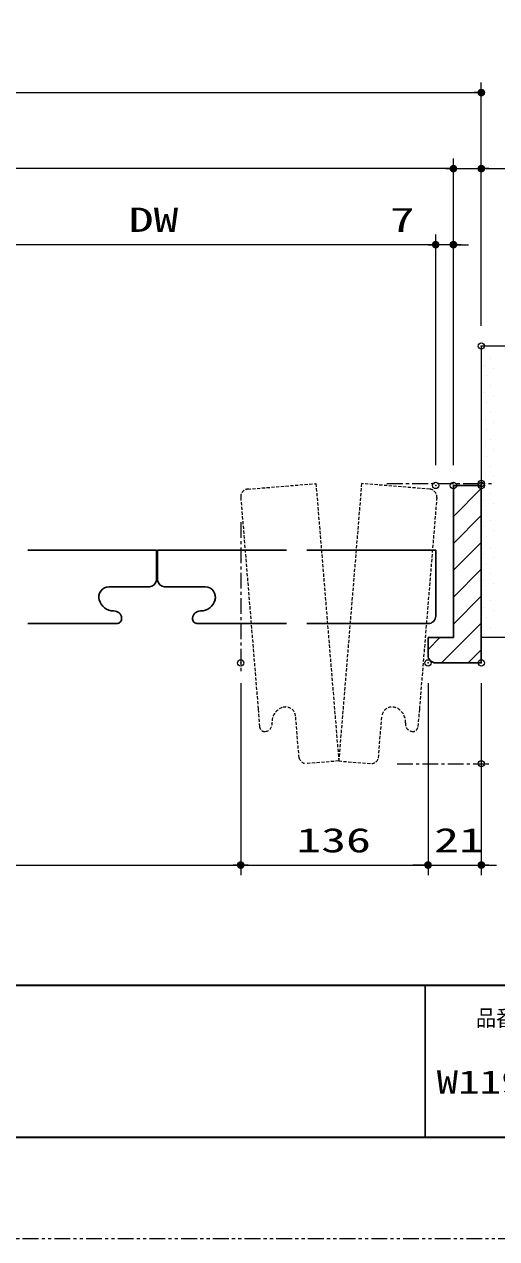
# Model space of a CAD drawing. Units: millimetres, scale not verified. Extents: x -1306 to 1306, y -607 to 607.
# Drawn here: x -381.1 to -194.8, y -594 to -114.9 of the extents above; entities that cross this region are included whole.
import ezdxf
from ezdxf.enums import TextEntityAlignment as Align

# ---------------------------------------------------------------- set-up
doc = ezdxf.new("R2010")
doc.units = ezdxf.units.MM
doc.header["$LTSCALE"] = 5
doc.header["$PDMODE"] = 32
doc.header["$PDSIZE"] = 2.5
for name, pattern in [('USER1', [2.5, 1.25, -0.25, 0.25, -0.25, 0.25, -0.25]), ('USER2', [0.375, 0.25, -0.125]), ('USER3', [2, 1.25, -0.25, 0.25, -0.25])]:
    doc.linetypes.add(name, pattern=pattern)
for name, color, linetype, lineweight in [('0-1_線(黄)', 2, 'Continuous', 15), ('0-3_陰線', 4, 'USER1', 9), ('0-C_中心線', 3, 'USER3', 9), ('0-D_線(白)', 7, 'Continuous', 30), ('1-1_寸法線', 3, 'Continuous', 13), ('1-2_ハッチング', 6, 'Continuous', 9), ('1-4_DEFPOINTS', 7, 'Continuous', 5), ('1-5_0', 3, 'Continuous', 25), ('1-6_点線(黄)', 2, 'USER2', 15), ('1-7_図面枠', 7, 'Continuous', 35)]:
    doc.layers.add(name, color=color, linetype=linetype, lineweight=lineweight)
doc.styles.add('ＭＳ ゴシック', font='')
doc.styles.get('ＭＳ ゴシック').set_extended_font_data('MS Gothic')

# ---------------------------------------------------------------- blocks, each defined once
blk = doc.blocks.new('_DOT')
at = {"layer": '1-5_0'}
blk.add_line((-2.5, 0), (-5, 0), dxfattribs=at)
for points in [[(0, 0), (-2.5, 0), (-2.48, 0.313)], [(0, 0), (-2.48, -0.313), (-2.5, 0)], [(0, 0), (-2.48, 0.313), (-2.421, 0.622)], [(0, 0), (-2.421, -0.622), (-2.48, -0.313)], [(0, 0), (-2.421, 0.622), (-2.324, 0.92)], [(0, 0), (-2.324, -0.92), (-2.421, -0.622)], [(0, 0), (-2.324, 0.92), (-2.191, 1.204)], [(0, 0), (-2.191, -1.204), (-2.324, -0.92)], [(0, 0), (-2.191, 1.204), (-2.023, 1.469)], [(0, 0), (-2.023, -1.469), (-2.191, -1.204)], [(0, 0), (-2.023, 1.469), (-1.822, 1.711)], [(0, 0), (-1.822, -1.711), (-2.023, -1.469)], [(0, 0), (-1.822, 1.711), (-1.594, 1.926)], [(0, 0), (-1.594, -1.926), (-1.822, -1.711)], [(0, 0), (-1.594, 1.926), (-1.34, 2.111)], [(0, 0), (-1.34, -2.111), (-1.594, -1.926)], [(0, 0), (-1.34, 2.111), (-1.064, 2.262)], [(0, 0), (-1.064, -2.262), (-1.34, -2.111)], [(0, 0), (-1.064, 2.262), (-0.773, 2.378)], [(0, 0), (-0.773, -2.378), (-1.064, -2.262)], [(0, 0), (-0.773, 2.378), (-0.468, 2.456)], [(0, 0), (-0.468, -2.456), (-0.773, -2.378)], [(0, 0), (-0.468, 2.456), (-0.157, 2.495)], [(0, 0), (-0.157, -2.495), (-0.468, -2.456)], [(0, 0), (-0.157, 2.495), (0.157, 2.495)], [(0, 0), (0.157, -2.495), (-0.157, -2.495)], [(0, 0), (0.157, 2.495), (0.468, 2.456)], [(0, 0), (0.468, 2.456), (0.773, 2.378)], [(0, 0), (0.773, 2.378), (1.064, 2.262)], [(0, 0), (1.064, 2.262), (1.34, 2.111)], [(0, 0), (1.34, 2.111), (1.594, 1.926)], [(0, 0), (1.594, 1.926), (1.822, 1.711)], [(0, 0), (1.822, 1.711), (2.023, 1.469)], [(0, 0), (2.023, 1.469), (2.191, 1.204)], [(0, 0), (2.191, 1.204), (2.324, 0.92)], [(0, 0), (2.324, 0.92), (2.421, 0.622)], [(0, 0), (2.421, 0.622), (2.48, 0.313)], [(0, 0), (2.48, 0.313), (2.5, 0)], [(0, 0), (0.468, -2.456), (0.157, -2.495)], [(0, 0), (0.773, -2.378), (0.468, -2.456)], [(0, 0), (1.064, -2.262), (0.773, -2.378)], [(0, 0), (1.34, -2.111), (1.064, -2.262)], [(0, 0), (1.594, -1.926), (1.34, -2.111)], [(0, 0), (1.822, -1.711), (1.594, -1.926)], [(0, 0), (2.023, -1.469), (1.822, -1.711)], [(0, 0), (2.191, -1.204), (2.023, -1.469)], [(0, 0), (2.324, -0.92), (2.191, -1.204)], [(0, 0), (2.421, -0.622), (2.324, -0.92)], [(0, 0), (2.48, -0.313), (2.421, -0.622)], [(0, 0), (2.5, 0), (2.48, -0.313)]]:
    blk.add_solid(points, dxfattribs=at)

msp = doc.modelspace()

# ---------------------------------------------------------------- linework, layer by layer
at = {"layer": '0-1_線(黄)'}
for p, q in [((-138.008, -241.841), (-200.848, -241.841)), ((-200.848, -241.841), (-200.848, -296.841)), ((-138.008, -356.841), (-200.848, -356.841))]:
    msp.add_line(p, q, dxfattribs=at)
at = {"layer": '0-3_陰線'}
msp.add_line((387.036, -594), (-1292.964, -594), dxfattribs=at)
at = {"layer": '0-C_中心線'}
for p, q in [((-238.066, -296.08), (-196.851, -296.08)), ((-295.727, -311.282), (-295.727, -370.828)), ((-234.073, -406.603), (-196.84, -406.603))]:
    msp.add_line(p, q, dxfattribs=at)
at = {"layer": '0-D_線(白)'}
for p, q in [((-200.848, -296.841), (-211.848, -296.841)), ((-379.728, -322.341), (-328.99, -322.341)), ((-328.99, -322.341), (-328.99, -334.377)), ((-328.49, -322.341), (-328.49, -334.377)), ((-277.65, -322.341), (-328.49, -322.341)), ((-218.848, -322.341), (-269.65, -322.341)), ((-218.848, -348.341), (-218.848, -322.341)), ((-331.689, -336.841), (-347.695, -336.841)), ((-325.791, -336.841), (-309.683, -336.841)), ((-200.848, -344.341), (-200.848, -356.841)), ((-379.728, -351.341), (-351.673, -351.341)), ((-351.673, -351.341), (-344.794, -351.341)), ((-305.706, -351.341), (-312.584, -351.341)), ((-277.65, -351.341), (-305.706, -351.341)), ((-221.848, -351.341), (-269.65, -351.341)), ((-221.848, -363.841), (-221.848, -356.841))]:
    msp.add_line(p, q, dxfattribs=at)
for points in [[(-221.848, -356.841), (-211.848, -356.841), (-211.848, -296.841)], [(-200.848, -296.08), (-200.848, -366.841), (-218.848, -366.841)]]:
    msp.add_lwpolyline(points, dxfattribs=at)
for centre, radius, start, end in [((-331.944, -333.852), 3, 274.86949, 349.92817), ((-325.536, -333.852), 3, 190.07183, 265.13051), ((-347.673, -340.841), 4, 90.20752, 197.76294), ((-309.706, -340.841), 4, 342.23706, 89.79248), ((-345.736, -340.342), 6, 195.04154, 268.99496), ((-311.642, -340.342), 6, 271.00504, 344.95846), ((-345.672, -349.341), 3, 4.05402, 93.19439), ((-344.673, -349.341), 2, 266.51721, 6.16759), ((-312.706, -349.341), 2, 173.83241, 273.48279), ((-311.706, -349.341), 3, 86.80561, 175.94598), ((-221.848, -348.341), 3, 270, 0), ((-218.848, -363.841), 3, 180, 270)]:
    msp.add_arc(centre, radius, start, end, dxfattribs=at)
at = {"layer": '1-1_寸法線'}
for p, q in [((-200.848, -233.841), (-200.848, -137.841)), ((-675.212, -141.841), (-203.848, -141.841)), ((-214.848, -171.841), (-664.212, -171.841)), ((-214.848, -171.841), (-217.848, -171.841)), ((-211.848, -288.841), (-211.848, -167.841)), ((-211.848, -288.841), (-211.848, -167.841)), ((-211.848, -171.841), (-200.848, -171.841)), ((-200.848, -233.841), (-200.848, -167.841)), ((-197.848, -171.841), (-174.943, -171.841)), ((-218.848, -288.841), (-218.848, -197.841)), ((-218.848, -288.841), (-218.848, -197.841)), ((-211.848, -288.841), (-211.848, -197.841)), ((-221.848, -201.841), (-435.53, -201.841)), ((-221.848, -201.841), (-239.515, -201.841)), ((-211.848, -201.841), (-218.848, -201.841)), ((-208.848, -201.841), (-205.848, -201.841)), ((-295.727, -374.841), (-295.727, -450.603)), ((-295.727, -374.841), (-295.727, -450.603)), ((-221.848, -374.841), (-221.848, -450.603)), ((-221.848, -374.841), (-221.848, -450.603)), ((-200.848, -374.841), (-200.848, -450.603)), ((-580.334, -446.603), (-298.727, -446.603)), ((-292.727, -446.603), (-224.848, -446.603)), ((-224.848, -446.603), (-227.848, -446.603)), ((-221.848, -446.603), (-200.848, -446.603)), ((-197.848, -446.603), (-194.848, -446.603))]:
    msp.add_line(p, q, dxfattribs=at)
at = {"layer": '1-2_ハッチング'}
for p, q in [((-198.69, -242.887), (-198.64, -242.887)), ((-197.364, -246.865), (-197.314, -246.865)), ((-200.015, -249.516), (-199.965, -249.516)), ((-198.69, -253.494), (-198.64, -253.494)), ((-196.038, -250.842), (-195.988, -250.842)), ((-197.364, -257.471), (-197.314, -257.471)), ((-200.015, -260.123), (-199.965, -260.123)), ((-196.038, -261.449), (-195.988, -261.449)), ((-198.69, -264.1), (-198.64, -264.1)), ((-197.364, -268.078), (-197.314, -268.078)), ((-200.015, -270.729), (-199.965, -270.729)), ((-196.038, -272.055), (-195.988, -272.055)), ((-198.69, -274.707), (-198.64, -274.707)), ((-200.015, -281.336), (-199.965, -281.336)), ((-197.364, -278.684), (-197.314, -278.684)), ((-196.038, -282.662), (-195.988, -282.662)), ((-198.69, -285.313), (-198.64, -285.313)), ((-200.015, -291.943), (-199.965, -291.943)), ((-197.364, -289.291), (-197.314, -289.291)), ((-211.848, -298.472), (-210.217, -296.841)), ((-198.69, -295.92), (-198.64, -295.92)), ((-196.038, -293.268), (-195.988, -293.268)), ((-211.848, -309.078), (-200.848, -298.078)), ((-197.364, -299.898), (-197.314, -299.898)), ((-200.015, -302.549), (-199.965, -302.549)), ((-198.69, -306.527), (-198.64, -306.527)), ((-196.038, -303.875), (-195.988, -303.875)), ((-211.848, -319.685), (-200.848, -308.685)), ((-197.364, -310.504), (-197.314, -310.504)), ((-200.015, -313.156), (-199.965, -313.156)), ((-196.038, -314.482), (-195.988, -314.482)), ((-211.848, -330.292), (-200.848, -319.292)), ((-198.69, -317.133), (-198.64, -317.133)), ((-200.015, -323.762), (-199.965, -323.762)), ((-197.364, -321.111), (-197.314, -321.111)), ((-196.038, -325.088), (-195.988, -325.088)), ((-211.848, -340.898), (-200.848, -329.898)), ((-198.69, -327.74), (-198.64, -327.74)), ((-200.015, -334.369), (-199.965, -334.369)), ((-197.364, -331.717), (-197.314, -331.717)), ((-198.69, -338.346), (-198.64, -338.346)), ((-196.038, -335.695), (-195.988, -335.695)), ((-211.848, -351.505), (-200.848, -340.505)), ((-197.364, -342.324), (-197.314, -342.324)), ((-200.015, -344.976), (-199.965, -344.976)), ((-198.69, -348.953), (-198.64, -348.953)), ((-196.038, -346.301), (-195.988, -346.301)), ((-216.578, -366.841), (-200.848, -351.111)), ((-197.364, -352.931), (-197.314, -352.931)), ((-221.848, -361.505), (-217.184, -356.841)), ((-200.015, -355.582), (-199.965, -355.582)), ((-205.971, -366.841), (-200.848, -361.718))]:
    msp.add_line(p, q, dxfattribs=at)
at = {"layer": '1-4_DEFPOINTS'}
for p in [(-200.848, -141.841), (-200.848, -171.841), (-211.848, -201.841), (-200.848, -241.841), (-218.848, -296.841), (-211.848, -296.841), (-200.848, -296.08), (-200.848, -296.841), (-295.727, -366.841), (-221.848, -366.841), (-200.848, -366.841), (-200.848, -366.841), (-200.848, -406.603), (-295.727, -446.603), (-221.848, -446.603), (-200.848, -446.603)]:
    msp.add_point(p, dxfattribs=at)
at = {"layer": '1-5_0', "color": 7}
msp.add_line((-222.964, -494), (-222.964, -554), dxfattribs=at)
at = {"layer": '1-6_点線(黄)'}
for p, q in [((-292.973, -298.292), (-266.063, -296.08)), ((-266.063, -296.08), (-257.065, -405.535)), ((-248.066, -296.08), (-257.065, -405.535)), ((-221.157, -298.292), (-248.066, -296.08)), ((-295.717, -301.528), (-288.846, -385.103)), ((-218.412, -301.528), (-225.284, -385.103)), ((-288.846, -385.103), (-288.282, -391.959)), ((-272.712, -404.375), (-274.068, -387.879)), ((-241.417, -404.375), (-240.061, -387.879)), ((-225.284, -385.103), (-225.847, -391.959)), ((-257.065, -405.535), (-270.056, -406.603)), ((-257.065, -405.535), (-244.073, -406.603))]:
    msp.add_line(p, q, dxfattribs=at)
for centre, radius, start, end in [((-292.727, -301.282), 3, 86.7831, 190.57605), ((-221.402, -301.282), 3, 349.42395, 93.2169), ((-277.396, -390.119), 6, 109.74154, 183.69496), ((-278.053, -388.23), 4, 4.90752, 112.46294), ((-236.076, -388.23), 4, 67.53706, 175.09248), ((-236.733, -390.119), 6, 356.30504, 70.25846), ((-286.279, -391.916), 2, 181.21721, 280.86759), ((-286.361, -390.92), 3, 278.75402, 7.89439), ((-227.769, -390.92), 3, 172.10561, 261.24598), ((-227.85, -391.916), 2, 259.13241, 358.78279), ((-269.767, -403.599), 3, 193.7064, 264.62817), ((-244.362, -403.599), 3, 275.37183, 346.2936)]:
    msp.add_arc(centre, radius, start, end, dxfattribs=at)
at = {"layer": '1-7_図面枠'}
msp.add_line((-1252.964, -494), (347.036, -494), dxfattribs=at)
msp.add_lwpolyline([(-1252.964, -554), (347.036, -554), (347.036, 554), (-1252.964, 554)], close=True, dxfattribs=at)

# ---------------------------------------------------------------- block references
at = {"layer": '1-1_寸法線', "xscale": 0.6, "yscale": 0.6}
for p in [(-200.848, -141.841), (-211.848, -171.841), (-211.848, -171.841), (-218.848, -201.841), (-218.848, -201.841), (-295.727, -446.603), (-221.848, -446.603), (-221.848, -446.603)]:
    msp.add_blockref('_DOT', p, dxfattribs=at)
at = {"layer": '1-1_寸法線', "xscale": 0.6, "yscale": 0.6, "rotation": 180}
for p in [(-200.848, -171.841), (-211.848, -201.841), (-295.727, -446.603), (-200.848, -446.603)]:
    msp.add_blockref('_DOT', p, dxfattribs=at)

# ---------------------------------------------------------------- texts
at = {"layer": '1-1_寸法線', "style": 'ＭＳ ゴシック', "width": 1.5}
for s, p in [('DW', (-339.88, -199.692)), ('7', (-236.943, -199.692)), ('136', (-273.787, -444.453)), ('21', (-219.443, -444.453))]:
    msp.add_text(s, height=9.604, dxfattribs=at).set_placement(p, align=Align.BOTTOM_LEFT)
at = {"layer": '1-7_図面枠', "style": 'ＭＳ ゴシック'}
for s, height, width, p in [('品番', 6.452, 0.9, (-202.964, -512.073)), ('W1190×H2401～2700×D70', 9.236, 1.35, (-218.459, -539.518))]:
    msp.add_text(s, height=height, dxfattribs=dict(at, width=width)).set_placement(p, align=Align.BOTTOM_LEFT)

doc.saveas('drawing.dxf')
